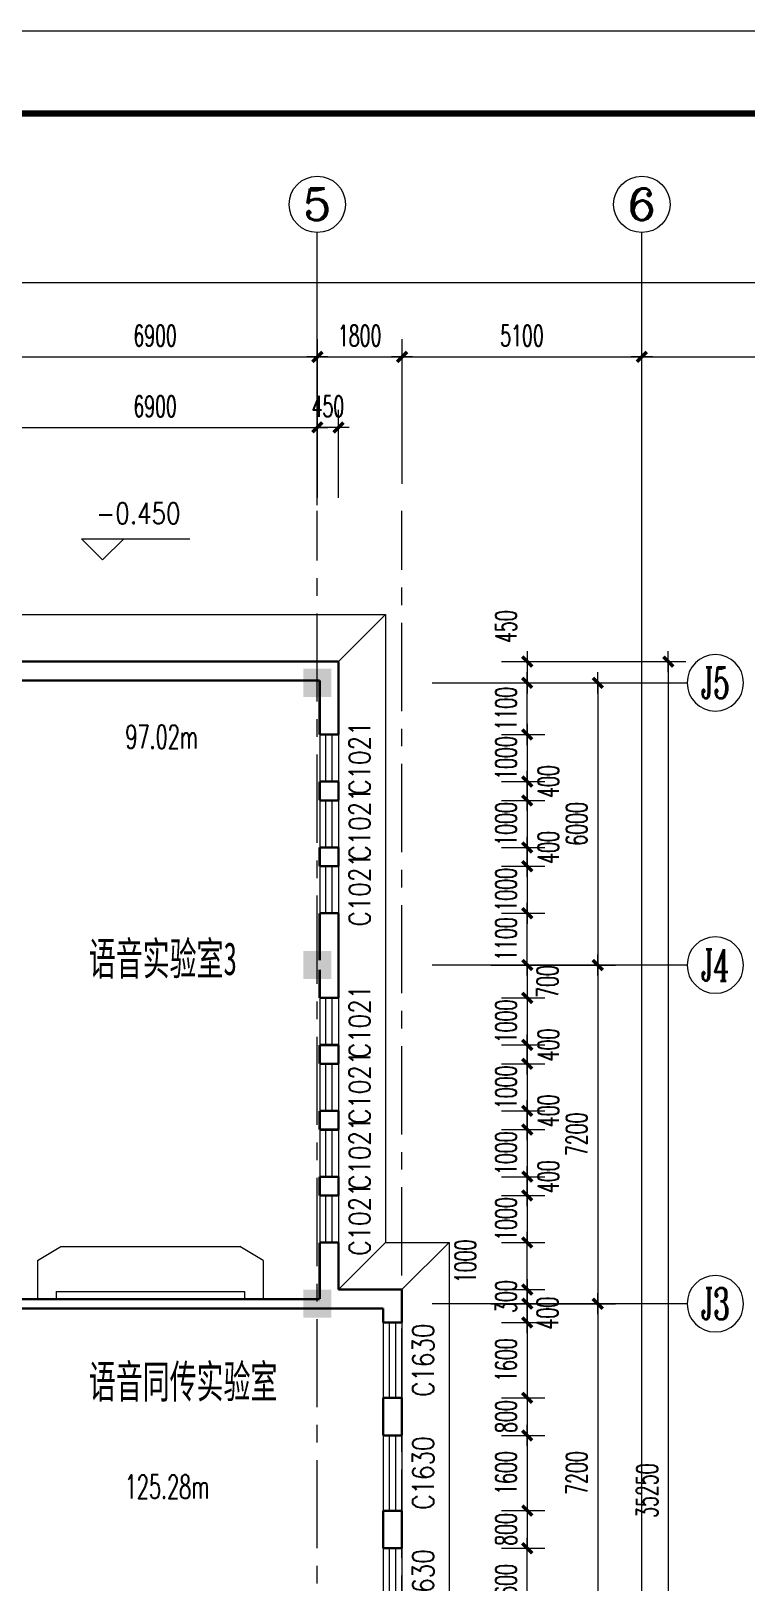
# Model space of a CAD drawing. Extents: x 1575758 to 1999219, y -897052 to -636879.
# Drawn here: x 1620621 to 1635821, y -672905 to -639933 of the extents above; entities that cross this region are included whole.
import ezdxf
from ezdxf.enums import TextEntityAlignment as Align

# ---------------------------------------------------------------- set-up
doc = ezdxf.new("R2010")
doc.units = 0
doc.header["$LTSCALE"] = 1500
doc.header["$MEASUREMENT"] = 0
doc.linetypes.add('CENTER', pattern=[2, 1.25, -0.25, 0.25, -0.25])
doc.layers.get('0').update_dxf_attribs({"linetype": 'CONTINUOUS', "lineweight": 5})
doc.layers.get('DEFPOINTS').update_dxf_attribs({"linetype": 'CONTINUOUS', "lineweight": 5})
for name, color, linetype, lineweight in [('AXIS', 7, 'CONTINUOUS', 5), ('AXIS_TEXT', 7, 'CONTINUOUS', 5), ('COLUMN', 7, 'CONTINUOUS', 5), ('DOTE', 7, 'CENTER', 5), ('PUB_DIM', 7, 'CONTINUOUS', 5), ('WALL', 7, 'CONTINUOUS', 5), ('WINDOW', 7, 'CONTINUOUS', 0), ('WINDOW_TEXT', 7, 'CONTINUOUS', 5), ('我的', 7, 'CONTINUOUS', 5), ('散水', 7, 'CONTINUOUS', 5)]:
    doc.layers.add(name, color=color, linetype=linetype, lineweight=lineweight)
doc.styles.add('_SIMPLEX', font='SIMPLEX.shx', dxfattribs={"width": 0.6})
doc.styles.add('COMPLEX', font='COMPLEX')
doc.styles.add('DIM_FONT', font='romans.shx', dxfattribs={"width": 0.6})
doc.styles.add('SIMPLEX', font='SIMPLEX.SHX', dxfattribs={"width": 0.6})
doc.dimstyles.new('NORMAL', dxfattribs={"dimscale": 1.5, "dimtxt": 300, "dimasz": 1, "dimexe": 250, "dimexo": 300, "dimgap": 150, "dimtad": 1, "dimdec": 0, "dimdsep": 46, "dimtxsty": 'DIM_FONT', "dimblk1": '_DIMX', "dimblk2": '_DIMX', "dimsah": 1, "dimcen": 2.5, "dimdle": 0.3, "dimclrd": 256, "dimclre": 256, "dimclrt": 256, "dimadec": 0, "dimazin": 0, "dimtfac": 1, "dimtdec": 0, "dimtix": 1, "dimtmove": 2, "dimatfit": 3, "dimldrblk": '_DIMX', "dimfxl": 1, "dimtvp": 1, "dimtolj": 1, "dimtzin": 0, "dimlwd": -1, "dimlwe": -1, "dimarcsym": 0})

# ---------------------------------------------------------------- blocks, each defined once
blk = doc.blocks.new('_AXISO')
blk.add_circle((0, 0), 0.5)
at = {"layer": 'AXIS_TEXT', "style": 'COMPLEX', "width": 1.041667}
blk.add_attdef('A', text='', height=0.56, dxfattribs=at).set_placement((-0.25, -0.28), (0.25, -0.28), align=Align.FIT)
blk = doc.blocks.new('_DIMX')
blk.add_line((-150, 0), (150, 0))
at = {"const_width": 50}
blk.add_lwpolyline([(-70, -70), (70, 70)], dxfattribs=at)
blk = doc.blocks.new('*D362')
at = {"layer": 'AXIS'}
for p, q in [((1630399, -653789), (1633045, -653789)), ((1632670, -653791), (1632670, -659788)), ((1630399, -659789), (1633045, -659789))]:
    blk.add_line(p, q, dxfattribs=at)
at = {"layer": 'DEFPOINTS', "color": 0, "lineweight": 5}
for p in [(1629949, -653789), (1629949, -659789), (1632670, -659789)]:
    blk.add_point(p, dxfattribs=at)
at = {"layer": 'AXIS', "xscale": 1.5, "yscale": 1.5, "zscale": 1.5}
for p, rotation in [((1632670, -653789), 90), ((1632670, -659789), 270)]:
    blk.add_blockref('_DIMX', p, dxfattribs=dict(at, rotation=rotation))
at = {"layer": 'AXIS', "insert": (1632220, -656789), "char_height": 450, "attachment_point": 5, "rotation": 90, "style": 'DIM_FONT'}
blk.add_mtext('\\A1;6000', dxfattribs=at)
blk = doc.blocks.new('*D363')
at = {"layer": 'AXIS'}
for p, q in [((1630399, -659789), (1633045, -659789)), ((1632670, -659791), (1632670, -666988)), ((1630399, -666989), (1633045, -666989))]:
    blk.add_line(p, q, dxfattribs=at)
at = {"layer": 'DEFPOINTS', "color": 0, "lineweight": 5}
for p in [(1629949, -659789), (1629949, -666989), (1632670, -666989)]:
    blk.add_point(p, dxfattribs=at)
at = {"layer": 'AXIS', "xscale": 1.5, "yscale": 1.5, "zscale": 1.5}
for p, rotation in [((1632670, -659789), 90), ((1632670, -666989), 270)]:
    blk.add_blockref('_DIMX', p, dxfattribs=dict(at, rotation=rotation))
at = {"layer": 'AXIS', "insert": (1632220, -663389), "char_height": 450, "attachment_point": 5, "rotation": 90, "style": 'DIM_FONT'}
blk.add_mtext('\\A1;7200', dxfattribs=at)
blk = doc.blocks.new('*D364')
at = {"layer": 'AXIS'}
for p, q in [((1630399, -666989), (1633045, -666989)), ((1632670, -666991), (1632670, -674188)), ((1630399, -674189), (1633045, -674189))]:
    blk.add_line(p, q, dxfattribs=at)
at = {"layer": 'DEFPOINTS', "color": 0, "lineweight": 5}
for p in [(1629949, -666989), (1629949, -674189), (1632670, -674189)]:
    blk.add_point(p, dxfattribs=at)
at = {"layer": 'AXIS', "xscale": 1.5, "yscale": 1.5, "zscale": 1.5}
for p, rotation in [((1632670, -666989), 90), ((1632670, -674189), 270)]:
    blk.add_blockref('_DIMX', p, dxfattribs=dict(at, rotation=rotation))
at = {"layer": 'AXIS', "insert": (1632220, -670589), "char_height": 450, "attachment_point": 5, "rotation": 90, "style": 'DIM_FONT'}
blk.add_mtext('\\A1;7200', dxfattribs=at)
blk = doc.blocks.new('*D367')
at = {"layer": 'AXIS'}
for p, q in [((1630712, -653339), (1634545, -653339)), ((1634170, -653341), (1634170, -688588)), ((1630712, -688589), (1634545, -688589))]:
    blk.add_line(p, q, dxfattribs=at)
at = {"layer": 'DEFPOINTS', "color": 0, "lineweight": 5}
for p in [(1630262, -653339), (1630262, -688589), (1634170, -688589)]:
    blk.add_point(p, dxfattribs=at)
at = {"layer": 'AXIS', "xscale": 1.5, "yscale": 1.5, "zscale": 1.5}
for p, rotation in [((1634170, -653339), 90), ((1634170, -688589), 270)]:
    blk.add_blockref('_DIMX', p, dxfattribs=dict(at, rotation=rotation))
at = {"layer": 'AXIS', "insert": (1633720, -670964), "char_height": 450, "attachment_point": 5, "rotation": 90, "style": 'DIM_FONT'}
blk.add_mtext('\\A1;35250', dxfattribs=at)
blk = doc.blocks.new('*D388')
at = {"layer": 'DEFPOINTS', "color": 0, "lineweight": 5}
for p in [(1628508, -646860), (1626708, -650010), (1628508, -650010)]:
    blk.add_point(p, dxfattribs=at)
at = {"layer": 'PUB_DIM'}
for p, q in [((1626708, -649560), (1626708, -646485)), ((1628508, -649560), (1628508, -646485)), ((1626709, -646860), (1628506, -646860))]:
    blk.add_line(p, q, dxfattribs=at)
at = {"layer": 'PUB_DIM', "xscale": 1.5, "yscale": 1.5, "zscale": 1.5, "rotation": 180}
blk.add_blockref('_DIMX', (1626708, -646860), dxfattribs=at)
at = {"layer": 'PUB_DIM', "xscale": 1.5, "yscale": 1.5, "zscale": 1.5}
blk.add_blockref('_DIMX', (1628508, -646860), dxfattribs=at)
at = {"layer": 'PUB_DIM', "insert": (1627608, -646410), "char_height": 450, "attachment_point": 5, "style": 'DIM_FONT'}
blk.add_mtext('\\A1;1800', dxfattribs=at)
blk = doc.blocks.new('*D396')
at = {"layer": 'DEFPOINTS', "color": 0, "lineweight": 5}
for p in [(1626708, -646860), (1619808, -650010), (1626708, -650010)]:
    blk.add_point(p, dxfattribs=at)
at = {"layer": 'PUB_DIM'}
for p, q in [((1619808, -649560), (1619808, -646485)), ((1626708, -649560), (1626708, -646485)), ((1619809, -646860), (1626706, -646860))]:
    blk.add_line(p, q, dxfattribs=at)
at = {"layer": 'PUB_DIM', "xscale": 1.5, "yscale": 1.5, "zscale": 1.5, "rotation": 180}
blk.add_blockref('_DIMX', (1619808, -646860), dxfattribs=at)
at = {"layer": 'PUB_DIM', "xscale": 1.5, "yscale": 1.5, "zscale": 1.5}
blk.add_blockref('_DIMX', (1626708, -646860), dxfattribs=at)
at = {"layer": 'PUB_DIM', "insert": (1623258, -646410), "char_height": 450, "attachment_point": 5, "style": 'DIM_FONT'}
blk.add_mtext('\\A1;6900', dxfattribs=at)
blk = doc.blocks.new('_FZH')
blk.add_solid([(0.5, -0.5), (-0.5, -0.5), (0.5, 0.5), (-0.5, 0.5)])
blk = doc.blocks.new('*D438')
at = {"layer": 'DEFPOINTS', "color": 0, "lineweight": 5}
for p in [(1630170, -666689), (1631170, -666689), (1630170, -666989)]:
    blk.add_point(p, dxfattribs=at)
at = {"layer": 'PUB_DIM'}
for p, q in [((1630620, -666689), (1631545, -666689)), ((1631170, -666688), (1631170, -666686)), ((1631170, -666989), (1631170, -666689)), ((1630620, -666989), (1631545, -666989)), ((1631170, -666991), (1631170, -666992))]:
    blk.add_line(p, q, dxfattribs=at)
at = {"layer": 'PUB_DIM', "xscale": 1.5, "yscale": 1.5, "zscale": 1.5}
for p, rotation in [((1631170, -666689), 270), ((1631170, -666989), 90)]:
    blk.add_blockref('_DIMX', p, dxfattribs=dict(at, rotation=rotation))
at = {"layer": 'PUB_DIM', "insert": (1630720, -666839), "char_height": 450, "attachment_point": 5, "rotation": 90, "style": 'DIM_FONT'}
blk.add_mtext('\\A1;300', dxfattribs=at)
blk = doc.blocks.new('*D439')
at = {"layer": 'DEFPOINTS', "color": 0, "lineweight": 5}
for p in [(1630170, -665689), (1631170, -665689), (1630170, -666689)]:
    blk.add_point(p, dxfattribs=at)
at = {"layer": 'PUB_DIM'}
for p, q in [((1630620, -665689), (1631545, -665689)), ((1631170, -666688), (1631170, -665691)), ((1630620, -666689), (1631545, -666689))]:
    blk.add_line(p, q, dxfattribs=at)
at = {"layer": 'PUB_DIM', "xscale": 1.5, "yscale": 1.5, "zscale": 1.5}
for p, rotation in [((1631170, -665689), 90), ((1631170, -666689), 270)]:
    blk.add_blockref('_DIMX', p, dxfattribs=dict(at, rotation=rotation))
at = {"layer": 'PUB_DIM', "insert": (1629856, -666089), "char_height": 450, "attachment_point": 5, "rotation": 90, "style": 'DIM_FONT'}
blk.add_mtext('\\A1;1000', dxfattribs=at)
blk = doc.blocks.new('*D440')
at = {"layer": 'DEFPOINTS', "color": 0, "lineweight": 5}
for p in [(1630170, -664689), (1630170, -665689), (1631170, -665689)]:
    blk.add_point(p, dxfattribs=at)
at = {"layer": 'PUB_DIM'}
for p, q in [((1630620, -664689), (1631545, -664689)), ((1631170, -664688), (1631170, -664686)), ((1631170, -664689), (1631170, -665689)), ((1630620, -665689), (1631545, -665689)), ((1631170, -665691), (1631170, -665692))]:
    blk.add_line(p, q, dxfattribs=at)
at = {"layer": 'PUB_DIM', "xscale": 1.5, "yscale": 1.5, "zscale": 1.5}
for p, rotation in [((1631170, -664689), 270), ((1631170, -665689), 90)]:
    blk.add_blockref('_DIMX', p, dxfattribs=dict(at, rotation=rotation))
at = {"layer": 'PUB_DIM', "insert": (1630720, -665189), "char_height": 450, "attachment_point": 5, "rotation": 90, "style": 'DIM_FONT'}
blk.add_mtext('\\A1;1000', dxfattribs=at)
blk = doc.blocks.new('*D441')
at = {"layer": 'DEFPOINTS', "color": 0, "lineweight": 5}
for p in [(1630170, -664289), (1630170, -664689), (1631170, -664689)]:
    blk.add_point(p, dxfattribs=at)
at = {"layer": 'PUB_DIM'}
for p, q in [((1630620, -664289), (1631545, -664289)), ((1631170, -664288), (1631170, -664286)), ((1631170, -664289), (1631170, -664689)), ((1630620, -664689), (1631545, -664689)), ((1631170, -664691), (1631170, -664692))]:
    blk.add_line(p, q, dxfattribs=at)
at = {"layer": 'PUB_DIM', "xscale": 1.5, "yscale": 1.5, "zscale": 1.5}
for p, rotation in [((1631170, -664289), 270), ((1631170, -664689), 90)]:
    blk.add_blockref('_DIMX', p, dxfattribs=dict(at, rotation=rotation))
at = {"layer": 'PUB_DIM', "insert": (1631620, -664289), "char_height": 450, "attachment_point": 5, "rotation": 90, "style": 'DIM_FONT'}
blk.add_mtext('\\A1;400', dxfattribs=at)
blk = doc.blocks.new('*D442')
at = {"layer": 'DEFPOINTS', "color": 0, "lineweight": 5}
for p in [(1630170, -662889), (1630170, -663289), (1631170, -663289)]:
    blk.add_point(p, dxfattribs=at)
at = {"layer": 'PUB_DIM'}
for p, q in [((1630620, -662889), (1631545, -662889)), ((1631170, -662888), (1631170, -662886)), ((1631170, -662889), (1631170, -663289)), ((1630620, -663289), (1631545, -663289)), ((1631170, -663291), (1631170, -663292))]:
    blk.add_line(p, q, dxfattribs=at)
at = {"layer": 'PUB_DIM', "xscale": 1.5, "yscale": 1.5, "zscale": 1.5}
for p, rotation in [((1631170, -662889), 270), ((1631170, -663289), 90)]:
    blk.add_blockref('_DIMX', p, dxfattribs=dict(at, rotation=rotation))
at = {"layer": 'PUB_DIM', "insert": (1631620, -662889), "char_height": 450, "attachment_point": 5, "rotation": 90, "style": 'DIM_FONT'}
blk.add_mtext('\\A1;400', dxfattribs=at)
blk = doc.blocks.new('*D443')
at = {"layer": 'DEFPOINTS', "color": 0, "lineweight": 5}
for p in [(1630170, -661489), (1630170, -661889), (1631170, -661889)]:
    blk.add_point(p, dxfattribs=at)
at = {"layer": 'PUB_DIM'}
for p, q in [((1630620, -661489), (1631545, -661489)), ((1631170, -661488), (1631170, -661486)), ((1631170, -661489), (1631170, -661889)), ((1630620, -661889), (1631545, -661889)), ((1631170, -661891), (1631170, -661892))]:
    blk.add_line(p, q, dxfattribs=at)
at = {"layer": 'PUB_DIM', "xscale": 1.5, "yscale": 1.5, "zscale": 1.5}
for p, rotation in [((1631170, -661489), 270), ((1631170, -661889), 90)]:
    blk.add_blockref('_DIMX', p, dxfattribs=dict(at, rotation=rotation))
at = {"layer": 'PUB_DIM', "insert": (1631620, -661489), "char_height": 450, "attachment_point": 5, "rotation": 90, "style": 'DIM_FONT'}
blk.add_mtext('\\A1;400', dxfattribs=at)
blk = doc.blocks.new('*D444')
at = {"layer": 'DEFPOINTS', "color": 0, "lineweight": 5}
for p in [(1630170, -663289), (1630170, -664289), (1631170, -664289)]:
    blk.add_point(p, dxfattribs=at)
at = {"layer": 'PUB_DIM'}
for p, q in [((1630620, -663289), (1631545, -663289)), ((1631170, -663288), (1631170, -663286)), ((1631170, -663289), (1631170, -664289)), ((1630620, -664289), (1631545, -664289)), ((1631170, -664291), (1631170, -664292))]:
    blk.add_line(p, q, dxfattribs=at)
at = {"layer": 'PUB_DIM', "xscale": 1.5, "yscale": 1.5, "zscale": 1.5}
for p, rotation in [((1631170, -663289), 270), ((1631170, -664289), 90)]:
    blk.add_blockref('_DIMX', p, dxfattribs=dict(at, rotation=rotation))
at = {"layer": 'PUB_DIM', "insert": (1630720, -663789), "char_height": 450, "attachment_point": 5, "rotation": 90, "style": 'DIM_FONT'}
blk.add_mtext('\\A1;1000', dxfattribs=at)
blk = doc.blocks.new('*D445')
at = {"layer": 'DEFPOINTS', "color": 0, "lineweight": 5}
for p in [(1630170, -661889), (1630170, -662889), (1631170, -662889)]:
    blk.add_point(p, dxfattribs=at)
at = {"layer": 'PUB_DIM'}
for p, q in [((1630620, -661889), (1631545, -661889)), ((1631170, -661888), (1631170, -661886)), ((1631170, -661889), (1631170, -662889)), ((1630620, -662889), (1631545, -662889)), ((1631170, -662891), (1631170, -662892))]:
    blk.add_line(p, q, dxfattribs=at)
at = {"layer": 'PUB_DIM', "xscale": 1.5, "yscale": 1.5, "zscale": 1.5}
for p, rotation in [((1631170, -661889), 270), ((1631170, -662889), 90)]:
    blk.add_blockref('_DIMX', p, dxfattribs=dict(at, rotation=rotation))
at = {"layer": 'PUB_DIM', "insert": (1630720, -662389), "char_height": 450, "attachment_point": 5, "rotation": 90, "style": 'DIM_FONT'}
blk.add_mtext('\\A1;1000', dxfattribs=at)
blk = doc.blocks.new('*D446')
at = {"layer": 'DEFPOINTS', "color": 0, "lineweight": 5}
for p in [(1630170, -660489), (1630170, -661489), (1631170, -661489)]:
    blk.add_point(p, dxfattribs=at)
at = {"layer": 'PUB_DIM'}
for p, q in [((1630620, -660489), (1631545, -660489)), ((1631170, -660488), (1631170, -660486)), ((1631170, -660489), (1631170, -661489)), ((1630620, -661489), (1631545, -661489)), ((1631170, -661491), (1631170, -661492))]:
    blk.add_line(p, q, dxfattribs=at)
at = {"layer": 'PUB_DIM', "xscale": 1.5, "yscale": 1.5, "zscale": 1.5}
for p, rotation in [((1631170, -660489), 270), ((1631170, -661489), 90)]:
    blk.add_blockref('_DIMX', p, dxfattribs=dict(at, rotation=rotation))
at = {"layer": 'PUB_DIM', "insert": (1630720, -660989), "char_height": 450, "attachment_point": 5, "rotation": 90, "style": 'DIM_FONT'}
blk.add_mtext('\\A1;1000', dxfattribs=at)
blk = doc.blocks.new('*D447')
at = {"layer": 'DEFPOINTS', "color": 0, "lineweight": 5}
for p in [(1630170, -657289), (1630170, -657689), (1631170, -657689)]:
    blk.add_point(p, dxfattribs=at)
at = {"layer": 'PUB_DIM'}
for p, q in [((1630620, -657289), (1631545, -657289)), ((1631170, -657288), (1631170, -657286)), ((1631170, -657289), (1631170, -657689)), ((1630620, -657689), (1631545, -657689)), ((1631170, -657691), (1631170, -657692))]:
    blk.add_line(p, q, dxfattribs=at)
at = {"layer": 'PUB_DIM', "xscale": 1.5, "yscale": 1.5, "zscale": 1.5}
for p, rotation in [((1631170, -657289), 270), ((1631170, -657689), 90)]:
    blk.add_blockref('_DIMX', p, dxfattribs=dict(at, rotation=rotation))
at = {"layer": 'PUB_DIM', "insert": (1631620, -657289), "char_height": 450, "attachment_point": 5, "rotation": 90, "style": 'DIM_FONT'}
blk.add_mtext('\\A1;400', dxfattribs=at)
blk = doc.blocks.new('*D448')
at = {"layer": 'DEFPOINTS', "color": 0, "lineweight": 5}
for p in [(1630170, -655889), (1630170, -656289), (1631170, -656289)]:
    blk.add_point(p, dxfattribs=at)
at = {"layer": 'PUB_DIM'}
for p, q in [((1630620, -655889), (1631545, -655889)), ((1631170, -655888), (1631170, -655886)), ((1631170, -655889), (1631170, -656289)), ((1630620, -656289), (1631545, -656289)), ((1631170, -656291), (1631170, -656292))]:
    blk.add_line(p, q, dxfattribs=at)
at = {"layer": 'PUB_DIM', "xscale": 1.5, "yscale": 1.5, "zscale": 1.5}
for p, rotation in [((1631170, -655889), 270), ((1631170, -656289), 90)]:
    blk.add_blockref('_DIMX', p, dxfattribs=dict(at, rotation=rotation))
at = {"layer": 'PUB_DIM', "insert": (1631620, -655889), "char_height": 450, "attachment_point": 5, "rotation": 90, "style": 'DIM_FONT'}
blk.add_mtext('\\A1;400', dxfattribs=at)
blk = doc.blocks.new('*D449')
at = {"layer": 'DEFPOINTS', "color": 0, "lineweight": 5}
for p in [(1630170, -657689), (1630170, -658689), (1631170, -658689)]:
    blk.add_point(p, dxfattribs=at)
at = {"layer": 'PUB_DIM'}
for p, q in [((1630620, -657689), (1631545, -657689)), ((1631170, -657688), (1631170, -657686)), ((1631170, -657689), (1631170, -658689)), ((1630620, -658689), (1631545, -658689)), ((1631170, -658691), (1631170, -658692))]:
    blk.add_line(p, q, dxfattribs=at)
at = {"layer": 'PUB_DIM', "xscale": 1.5, "yscale": 1.5, "zscale": 1.5}
for p, rotation in [((1631170, -657689), 270), ((1631170, -658689), 90)]:
    blk.add_blockref('_DIMX', p, dxfattribs=dict(at, rotation=rotation))
at = {"layer": 'PUB_DIM', "insert": (1630720, -658189), "char_height": 450, "attachment_point": 5, "rotation": 90, "style": 'DIM_FONT'}
blk.add_mtext('\\A1;1000', dxfattribs=at)
blk = doc.blocks.new('*D450')
at = {"layer": 'DEFPOINTS', "color": 0, "lineweight": 5}
for p in [(1630170, -656289), (1630170, -657289), (1631170, -657289)]:
    blk.add_point(p, dxfattribs=at)
at = {"layer": 'PUB_DIM'}
for p, q in [((1630620, -656289), (1631545, -656289)), ((1631170, -656288), (1631170, -656286)), ((1631170, -656289), (1631170, -657289)), ((1630620, -657289), (1631545, -657289)), ((1631170, -657291), (1631170, -657292))]:
    blk.add_line(p, q, dxfattribs=at)
at = {"layer": 'PUB_DIM', "xscale": 1.5, "yscale": 1.5, "zscale": 1.5}
for p, rotation in [((1631170, -656289), 270), ((1631170, -657289), 90)]:
    blk.add_blockref('_DIMX', p, dxfattribs=dict(at, rotation=rotation))
at = {"layer": 'PUB_DIM', "insert": (1630720, -656789), "char_height": 450, "attachment_point": 5, "rotation": 90, "style": 'DIM_FONT'}
blk.add_mtext('\\A1;1000', dxfattribs=at)
blk = doc.blocks.new('*D451')
at = {"layer": 'DEFPOINTS', "color": 0, "lineweight": 5}
for p in [(1630170, -654889), (1630170, -655889), (1631170, -655889)]:
    blk.add_point(p, dxfattribs=at)
at = {"layer": 'PUB_DIM'}
for p, q in [((1630620, -654889), (1631545, -654889)), ((1631170, -654888), (1631170, -654886)), ((1631170, -654889), (1631170, -655889)), ((1630620, -655889), (1631545, -655889)), ((1631170, -655891), (1631170, -655892))]:
    blk.add_line(p, q, dxfattribs=at)
at = {"layer": 'PUB_DIM', "xscale": 1.5, "yscale": 1.5, "zscale": 1.5}
for p, rotation in [((1631170, -654889), 270), ((1631170, -655889), 90)]:
    blk.add_blockref('_DIMX', p, dxfattribs=dict(at, rotation=rotation))
at = {"layer": 'PUB_DIM', "insert": (1630720, -655389), "char_height": 450, "attachment_point": 5, "rotation": 90, "style": 'DIM_FONT'}
blk.add_mtext('\\A1;1000', dxfattribs=at)
blk = doc.blocks.new('*D452')
at = {"layer": 'DEFPOINTS', "color": 0, "lineweight": 5}
for p in [(1630170, -653339), (1630170, -653789), (1631170, -653789)]:
    blk.add_point(p, dxfattribs=at)
at = {"layer": 'PUB_DIM'}
for p, q in [((1630620, -653339), (1631545, -653339)), ((1631170, -653338), (1631170, -653336)), ((1631170, -653339), (1631170, -653789)), ((1630620, -653789), (1631545, -653789)), ((1631170, -653791), (1631170, -653792))]:
    blk.add_line(p, q, dxfattribs=at)
at = {"layer": 'PUB_DIM', "xscale": 1.5, "yscale": 1.5, "zscale": 1.5}
for p, rotation in [((1631170, -653339), 270), ((1631170, -653789), 90)]:
    blk.add_blockref('_DIMX', p, dxfattribs=dict(at, rotation=rotation))
at = {"layer": 'PUB_DIM', "insert": (1630720, -652595), "char_height": 450, "attachment_point": 5, "rotation": 90, "style": 'DIM_FONT'}
blk.add_mtext('\\A1;450', dxfattribs=at)
blk = doc.blocks.new('*D453')
at = {"layer": 'DEFPOINTS', "color": 0, "lineweight": 5}
for p in [(1630170, -658689), (1631170, -658689), (1630170, -659789)]:
    blk.add_point(p, dxfattribs=at)
at = {"layer": 'PUB_DIM'}
for p, q in [((1630620, -658689), (1631545, -658689)), ((1631170, -658688), (1631170, -658686)), ((1631170, -659789), (1631170, -658689)), ((1630620, -659789), (1631545, -659789)), ((1631170, -659791), (1631170, -659792))]:
    blk.add_line(p, q, dxfattribs=at)
at = {"layer": 'PUB_DIM', "xscale": 1.5, "yscale": 1.5, "zscale": 1.5}
for p, rotation in [((1631170, -658689), 270), ((1631170, -659789), 90)]:
    blk.add_blockref('_DIMX', p, dxfattribs=dict(at, rotation=rotation))
at = {"layer": 'PUB_DIM', "insert": (1630720, -659239), "char_height": 450, "attachment_point": 5, "rotation": 90, "style": 'DIM_FONT'}
blk.add_mtext('\\A1;1100', dxfattribs=at)
blk = doc.blocks.new('*D536')
at = {"layer": 'DEFPOINTS', "color": 0, "lineweight": 5}
for p in [(1682008, -645281), (1682008, -649851), (1604058, -650157)]:
    blk.add_point(p, dxfattribs=at)
at = {"layer": 'PUB_DIM'}
for p, q in [((1604058, -649707), (1604058, -644906)), ((1682008, -649401), (1682008, -644906)), ((1604059, -645281), (1682006, -645281))]:
    blk.add_line(p, q, dxfattribs=at)
at = {"layer": 'PUB_DIM', "xscale": 1.5, "yscale": 1.5, "zscale": 1.5, "rotation": 180}
blk.add_blockref('_DIMX', (1604058, -645281), dxfattribs=at)
at = {"layer": 'PUB_DIM', "xscale": 1.5, "yscale": 1.5, "zscale": 1.5}
blk.add_blockref('_DIMX', (1682008, -645281), dxfattribs=at)
at = {"layer": 'PUB_DIM', "insert": (1643723, -644681), "char_height": 450, "attachment_point": 5, "style": 'DIM_FONT'}
blk.add_mtext('\\A1;77950', dxfattribs=at)
blk = doc.blocks.new('*D577')
at = {"layer": 'DEFPOINTS', "color": 0, "lineweight": 5}
for p in [(1630170, -667389), (1630170, -668989), (1631170, -668989)]:
    blk.add_point(p, dxfattribs=at)
at = {"layer": 'PUB_DIM'}
for p, q in [((1630620, -667389), (1631545, -667389)), ((1631170, -667391), (1631170, -668988)), ((1630620, -668989), (1631545, -668989))]:
    blk.add_line(p, q, dxfattribs=at)
at = {"layer": 'PUB_DIM', "xscale": 1.5, "yscale": 1.5, "zscale": 1.5}
for p, rotation in [((1631170, -667389), 90), ((1631170, -668989), 270)]:
    blk.add_blockref('_DIMX', p, dxfattribs=dict(at, rotation=rotation))
at = {"layer": 'PUB_DIM', "insert": (1630720, -668189), "char_height": 450, "attachment_point": 5, "rotation": 90, "style": 'DIM_FONT'}
blk.add_mtext('\\A1;1600', dxfattribs=at)
blk = doc.blocks.new('*D578')
at = {"layer": 'DEFPOINTS', "color": 0, "lineweight": 5}
for p in [(1630170, -668989), (1630170, -669789), (1631170, -669789)]:
    blk.add_point(p, dxfattribs=at)
at = {"layer": 'PUB_DIM'}
for p, q in [((1630620, -668989), (1631545, -668989)), ((1631170, -668988), (1631170, -668986)), ((1631170, -668989), (1631170, -669789)), ((1630620, -669789), (1631545, -669789)), ((1631170, -669791), (1631170, -669792))]:
    blk.add_line(p, q, dxfattribs=at)
at = {"layer": 'PUB_DIM', "xscale": 1.5, "yscale": 1.5, "zscale": 1.5}
for p, rotation in [((1631170, -668989), 270), ((1631170, -669789), 90)]:
    blk.add_blockref('_DIMX', p, dxfattribs=dict(at, rotation=rotation))
at = {"layer": 'PUB_DIM', "insert": (1630720, -669389), "char_height": 450, "attachment_point": 5, "rotation": 90, "style": 'DIM_FONT'}
blk.add_mtext('\\A1;800', dxfattribs=at)
blk = doc.blocks.new('*D579')
at = {"layer": 'DEFPOINTS', "color": 0, "lineweight": 5}
for p in [(1630170, -669789), (1630170, -671389), (1631170, -671389)]:
    blk.add_point(p, dxfattribs=at)
at = {"layer": 'PUB_DIM'}
for p, q in [((1630620, -669789), (1631545, -669789)), ((1631170, -669791), (1631170, -671388)), ((1630620, -671389), (1631545, -671389))]:
    blk.add_line(p, q, dxfattribs=at)
at = {"layer": 'PUB_DIM', "xscale": 1.5, "yscale": 1.5, "zscale": 1.5}
for p, rotation in [((1631170, -669789), 90), ((1631170, -671389), 270)]:
    blk.add_blockref('_DIMX', p, dxfattribs=dict(at, rotation=rotation))
at = {"layer": 'PUB_DIM', "insert": (1630720, -670589), "char_height": 450, "attachment_point": 5, "rotation": 90, "style": 'DIM_FONT'}
blk.add_mtext('\\A1;1600', dxfattribs=at)
blk = doc.blocks.new('*D580')
at = {"layer": 'DEFPOINTS', "color": 0, "lineweight": 5}
for p in [(1630170, -671389), (1630170, -672189), (1631170, -672189)]:
    blk.add_point(p, dxfattribs=at)
at = {"layer": 'PUB_DIM'}
for p, q in [((1630620, -671389), (1631545, -671389)), ((1631170, -671388), (1631170, -671386)), ((1631170, -671389), (1631170, -672189)), ((1630620, -672189), (1631545, -672189)), ((1631170, -672191), (1631170, -672192))]:
    blk.add_line(p, q, dxfattribs=at)
at = {"layer": 'PUB_DIM', "xscale": 1.5, "yscale": 1.5, "zscale": 1.5}
for p, rotation in [((1631170, -671389), 270), ((1631170, -672189), 90)]:
    blk.add_blockref('_DIMX', p, dxfattribs=dict(at, rotation=rotation))
at = {"layer": 'PUB_DIM', "insert": (1630720, -671789), "char_height": 450, "attachment_point": 5, "rotation": 90, "style": 'DIM_FONT'}
blk.add_mtext('\\A1;800', dxfattribs=at)
blk = doc.blocks.new('*D583')
at = {"layer": 'DEFPOINTS', "color": 0, "lineweight": 5}
for p in [(1630170, -672189), (1631170, -672189), (1630170, -673789)]:
    blk.add_point(p, dxfattribs=at)
at = {"layer": 'PUB_DIM'}
for p, q in [((1630620, -672189), (1631545, -672189)), ((1631170, -673788), (1631170, -672191)), ((1630620, -673789), (1631545, -673789))]:
    blk.add_line(p, q, dxfattribs=at)
at = {"layer": 'PUB_DIM', "xscale": 1.5, "yscale": 1.5, "zscale": 1.5}
for p, rotation in [((1631170, -672189), 90), ((1631170, -673789), 270)]:
    blk.add_blockref('_DIMX', p, dxfattribs=dict(at, rotation=rotation))
at = {"layer": 'PUB_DIM', "insert": (1630720, -672989), "char_height": 450, "attachment_point": 5, "rotation": 90, "style": 'DIM_FONT'}
blk.add_mtext('\\A1;1600', dxfattribs=at)
blk = doc.blocks.new('*D613')
at = {"layer": 'DEFPOINTS', "color": 0, "lineweight": 5}
for p in [(1626708, -648360), (1619808, -650310), (1626708, -650310)]:
    blk.add_point(p, dxfattribs=at)
at = {"layer": 'PUB_DIM'}
for p, q in [((1619808, -649860), (1619808, -647985)), ((1626708, -649860), (1626708, -647985)), ((1619809, -648360), (1626706, -648360))]:
    blk.add_line(p, q, dxfattribs=at)
at = {"layer": 'PUB_DIM', "xscale": 1.5, "yscale": 1.5, "zscale": 1.5}
for p, rotation in [((1619808, -648360), 179.9997898307406), ((1626708, -648360), 359.9997898307406)]:
    blk.add_blockref('_DIMX', p, dxfattribs=dict(at, rotation=rotation))
at = {"layer": 'PUB_DIM', "insert": (1623258, -647910), "char_height": 450, "attachment_point": 5, "rotation": 359.9998, "style": 'DIM_FONT'}
blk.add_mtext('\\A1;6900', dxfattribs=at)
blk = doc.blocks.new('*D614')
at = {"layer": 'DEFPOINTS', "color": 0, "lineweight": 5}
for p in [(1626708, -648360), (1626708, -650310), (1627158, -650310)]:
    blk.add_point(p, dxfattribs=at)
at = {"layer": 'PUB_DIM'}
for p, q in [((1626708, -649860), (1626708, -647985)), ((1627158, -649860), (1627158, -647985)), ((1626706, -648360), (1626705, -648360)), ((1627158, -648360), (1626708, -648360)), ((1627159, -648360), (1627161, -648360))]:
    blk.add_line(p, q, dxfattribs=at)
at = {"layer": 'PUB_DIM', "xscale": 1.5, "yscale": 1.5, "zscale": 1.5}
for p, rotation in [((1626708, -648360), 0.001506226381094516), ((1627158, -648360), 180.0015062263811)]:
    blk.add_blockref('_DIMX', p, dxfattribs=dict(at, rotation=rotation))
at = {"layer": 'PUB_DIM', "insert": (1626933, -647910), "char_height": 450, "attachment_point": 5, "rotation": 0.0015, "style": 'DIM_FONT'}
blk.add_mtext('\\A1;450', dxfattribs=at)
blk = doc.blocks.new('*D663')
at = {"layer": 'DEFPOINTS', "color": 0, "lineweight": 5}
for p in [(1630170, -653789), (1631170, -653789), (1630170, -654889)]:
    blk.add_point(p, dxfattribs=at)
at = {"layer": 'PUB_DIM'}
for p, q in [((1630620, -653789), (1631545, -653789)), ((1631170, -653788), (1631170, -653786)), ((1631170, -654889), (1631170, -653789)), ((1630620, -654889), (1631545, -654889)), ((1631170, -654891), (1631170, -654892))]:
    blk.add_line(p, q, dxfattribs=at)
at = {"layer": 'PUB_DIM', "xscale": 1.5, "yscale": 1.5, "zscale": 1.5}
for p, rotation in [((1631170, -653789), 270), ((1631170, -654889), 90)]:
    blk.add_blockref('_DIMX', p, dxfattribs=dict(at, rotation=rotation))
at = {"layer": 'PUB_DIM', "insert": (1630720, -654339), "char_height": 450, "attachment_point": 5, "rotation": 90, "style": 'DIM_FONT'}
blk.add_mtext('\\A1;1100', dxfattribs=at)
blk = doc.blocks.new('*D664')
at = {"layer": 'DEFPOINTS', "color": 0, "lineweight": 5}
for p in [(1630170, -659789), (1630170, -660489), (1631170, -660489)]:
    blk.add_point(p, dxfattribs=at)
at = {"layer": 'PUB_DIM'}
for p, q in [((1630620, -659789), (1631545, -659789)), ((1631170, -659791), (1631170, -660488)), ((1630620, -660489), (1631545, -660489))]:
    blk.add_line(p, q, dxfattribs=at)
at = {"layer": 'PUB_DIM', "xscale": 1.5, "yscale": 1.5, "zscale": 1.5}
for p, rotation in [((1631170, -659789), 90), ((1631170, -660489), 270)]:
    blk.add_blockref('_DIMX', p, dxfattribs=dict(at, rotation=rotation))
at = {"layer": 'PUB_DIM', "insert": (1631602, -660139), "char_height": 450, "attachment_point": 5, "rotation": 90, "style": 'DIM_FONT'}
blk.add_mtext('\\A1;700', dxfattribs=at)
blk = doc.blocks.new('*D665')
at = {"layer": 'DEFPOINTS', "color": 0, "lineweight": 5}
for p in [(1630170, -666989), (1630170, -667389), (1631170, -667389)]:
    blk.add_point(p, dxfattribs=at)
at = {"layer": 'PUB_DIM'}
for p, q in [((1630620, -666989), (1631545, -666989)), ((1631170, -666988), (1631170, -666986)), ((1631170, -666989), (1631170, -667389)), ((1630620, -667389), (1631545, -667389)), ((1631170, -667391), (1631170, -667392))]:
    blk.add_line(p, q, dxfattribs=at)
at = {"layer": 'PUB_DIM', "xscale": 1.5, "yscale": 1.5, "zscale": 1.5}
for p, rotation in [((1631170, -666989), 270), ((1631170, -667389), 90)]:
    blk.add_blockref('_DIMX', p, dxfattribs=dict(at, rotation=rotation))
at = {"layer": 'PUB_DIM', "insert": (1631602, -667189), "char_height": 450, "attachment_point": 5, "rotation": 90, "style": 'DIM_FONT'}
blk.add_mtext('\\A1;400', dxfattribs=at)
blk = doc.blocks.new('*D1725')
at = {"layer": 'DEFPOINTS', "color": 0, "lineweight": 5}
for p in [(1642008, -646860), (1633608, -650010), (1642008, -650010)]:
    blk.add_point(p, dxfattribs=at)
at = {"layer": 'PUB_DIM'}
for p, q in [((1633608, -649560), (1633608, -646485)), ((1642008, -649560), (1642008, -646485)), ((1633609, -646860), (1642006, -646860))]:
    blk.add_line(p, q, dxfattribs=at)
at = {"layer": 'PUB_DIM', "xscale": 1.5, "yscale": 1.5, "zscale": 1.5, "rotation": 180}
blk.add_blockref('_DIMX', (1633608, -646860), dxfattribs=at)
at = {"layer": 'PUB_DIM', "xscale": 1.5, "yscale": 1.5, "zscale": 1.5}
blk.add_blockref('_DIMX', (1642008, -646860), dxfattribs=at)
at = {"layer": 'PUB_DIM', "insert": (1637808, -646410), "char_height": 450, "attachment_point": 5, "style": 'DIM_FONT'}
blk.add_mtext('\\A1;8400', dxfattribs=at)
blk = doc.blocks.new('*D1781')
at = {"layer": 'DEFPOINTS', "color": 0, "lineweight": 5}
for p in [(1633608, -646860), (1628508, -650010), (1633608, -650010)]:
    blk.add_point(p, dxfattribs=at)
at = {"layer": 'PUB_DIM'}
for p, q in [((1628508, -649560), (1628508, -646485)), ((1633608, -649560), (1633608, -646485)), ((1628509, -646860), (1633606, -646860))]:
    blk.add_line(p, q, dxfattribs=at)
at = {"layer": 'PUB_DIM', "xscale": 1.5, "yscale": 1.5, "zscale": 1.5, "rotation": 180}
blk.add_blockref('_DIMX', (1628508, -646860), dxfattribs=at)
at = {"layer": 'PUB_DIM', "xscale": 1.5, "yscale": 1.5, "zscale": 1.5}
blk.add_blockref('_DIMX', (1633608, -646860), dxfattribs=at)
at = {"layer": 'PUB_DIM', "insert": (1631058, -646410), "char_height": 450, "attachment_point": 5, "style": 'DIM_FONT'}
blk.add_mtext('\\A1;5100', dxfattribs=at)
blk = doc.blocks.new('_WBLK')
for p, q in [((-0.5, 0.5), (0.5, 0.5)), ((0.5, 0.167), (-0.5, 0.167)), ((0.5, -0.167), (-0.5, -0.167)), ((-0.5, -0.5), (0.5, -0.5))]:
    blk.add_line(p, q)
at = {"layer": 'WINDOW_TEXT', "style": 'SIMPLEX', "flags": 9}
blk.add_attdef('A', text='', height=1, dxfattribs=at).set_placement((0, 1.5), align=Align.MIDDLE)

msp = doc.modelspace()

# ---------------------------------------------------------------- linework, layer by layer
at = {"layer": 'AXIS'}
for p, q in [((1629149.3, -653789.3), (1634569.6, -653789.3)), ((1634569.6, -659789.3), (1629149.3, -659789.3)), ((1634569.6, -666989.3), (1629149.3, -666989.3))]:
    msp.add_line(p, q, dxfattribs=at)
at = {"layer": 'AXIS', "color": 250}
msp.add_lwpolyline([(1575758, -639932.6), (1575758, -741246), (1712478.5, -741246), (1712478.5, -639932.6)], close=True, dxfattribs=at)
at = {"layer": 'AXIS', "color": 0, "const_width": 140.2}
msp.add_lwpolyline([(1577510.8, -641685.4), (1577510.8, -739493.2), (1710725.7, -739493.2), (1710725.7, -641685.4)], close=True, dxfattribs=at)
at = {"layer": 'DOTE'}
for p, q in [((1626707.7, -696189.3), (1626707.8, -650132.7)), ((1628507.7, -681389.3), (1628507.8, -650132.7))]:
    msp.add_line(p, q, dxfattribs=at)
at = {"layer": 'PUB_DIM'}
for p, q in [((1626707.8, -650009.6), (1626707.7, -644217.4)), ((1633607.7, -686289.3), (1633607.7, -644213.4)), ((1622142.5, -651177.9), (1621692.5, -650727.9)), ((1621692.5, -650727.9), (1622592.5, -650727.9)), ((1622592.5, -650727.9), (1622142.5, -651177.9)), ((1622592.5, -650727.9), (1623994, -650727.9))]:
    msp.add_line(p, q, dxfattribs=at)
at = {"layer": 'WALL'}
for p, q in [((1620757.8, -666070.9), (1621257.8, -665770.9)), ((1621257.8, -665770.9), (1625057.8, -665770.9)), ((1625557.8, -666070.9), (1625057.8, -665770.9)), ((1620757.8, -666070.9), (1620757.8, -666879.9)), ((1625557.8, -666070.9), (1625557.8, -666879.9)), ((1621157.8, -666729.9), (1625157.8, -666729.9)), ((1621157.8, -666729.9), (1621157.8, -666889.3)), ((1625157.8, -666729.9), (1625157.8, -666889.3))]:
    msp.add_line(p, q, dxfattribs=at)
at = {"layer": 'WALL', "const_width": 50}
for points in [[(1627157.7, -653339.3), (1619357.7, -653339.3)], [(1627157.7, -653339.3), (1627157.7, -654889.3)], [(1626757.7, -653739.3), (1619707.7, -653739.3)], [(1626757.7, -653739.3), (1626757.7, -654889.3)], [(1626757.7, -654889.3), (1627157.7, -654889.3)], [(1626757.7, -655889.3), (1627157.7, -655889.3)], [(1626757.7, -655889.3), (1626757.7, -656289.3)], [(1627157.7, -655889.3), (1627157.7, -656289.3)], [(1626757.7, -656289.3), (1627157.7, -656289.3)], [(1626757.7, -657289.3), (1627157.7, -657289.3)], [(1626757.7, -657289.3), (1626757.7, -657689.3)], [(1627157.7, -657289.3), (1627157.7, -657689.3)], [(1626757.7, -657689.3), (1627157.7, -657689.3)], [(1626757.7, -658689.3), (1627157.7, -658689.3)], [(1626757.7, -658689.3), (1626757.7, -659689.3)], [(1627157.7, -658689.3), (1627157.7, -660489.3)], [(1626757.7, -660489.3), (1626757.7, -659889.3)], [(1627157.7, -660489.3), (1626757.7, -660489.3)], [(1627157.7, -661489.3), (1626757.7, -661489.3)], [(1626757.7, -661889.3), (1626757.7, -661489.3)], [(1627157.7, -661489.3), (1627157.7, -661889.3)], [(1627157.7, -661889.3), (1626757.7, -661889.3)], [(1627157.7, -662889.3), (1626757.7, -662889.3)], [(1626757.7, -663289.3), (1626757.7, -662889.3)], [(1627157.7, -662889.3), (1627157.7, -663289.3)], [(1627157.7, -663289.3), (1626757.7, -663289.3)], [(1627157.7, -664289.3), (1626757.7, -664289.3)], [(1626757.7, -664689.3), (1626757.7, -664289.3)], [(1627157.7, -664289.3), (1627157.7, -664689.3)], [(1627157.7, -664689.3), (1626757.7, -664689.3)], [(1627157.7, -665689.3), (1626757.7, -665689.3)], [(1626757.7, -666889.3), (1626757.7, -665689.3)], [(1627157.7, -665689.3), (1627157.7, -666689.3)], [(1627157.7, -666689.3), (1628507.7, -666689.3)], [(1628507.7, -667389.3), (1628507.7, -666689.3)], [(1626757.7, -666889.3), (1619707.7, -666889.3)], [(1628107.7, -667089.3), (1619707.7, -667089.3)], [(1628107.7, -667389.3), (1628107.7, -667089.3)], [(1628507.7, -667389.3), (1628107.7, -667389.3)], [(1628107.7, -669789.3), (1628107.7, -668989.3)], [(1628507.7, -668989.3), (1628107.7, -668989.3)], [(1628507.7, -669789.3), (1628507.7, -668989.3)], [(1628107.7, -669789.3), (1628507.7, -669789.3)], [(1628107.7, -671389.3), (1628507.7, -671389.3)], [(1628107.7, -672189.3), (1628107.7, -671389.3)], [(1628507.7, -672189.3), (1628507.7, -671389.3)], [(1628107.7, -672189.3), (1628507.7, -672189.3)]]:
    msp.add_lwpolyline(points, dxfattribs=at)
at = {"layer": '散水'}
for p, q in [((1627157.7, -653339.3), (1628157.7, -652339.3)), ((1627157.7, -666689.3), (1628157.7, -665689.3)), ((1628507.7, -666689.3), (1629507.7, -665689.3))]:
    msp.add_line(p, q, dxfattribs=at)
msp.add_lwpolyline([(1619807.8, -652339.3), (1628157.7, -652339.3), (1628157.7, -665689.3), (1629507.7, -665689.3), (1629507.7, -682689.3), (1628157.7, -682689.3), (1628157.7, -687289.3), (1632307.7, -687289.3), (1632307.7, -684989.3), (1639407.7, -684989.3)], dxfattribs=at)

# ---------------------------------------------------------------- block references
at = {"layer": 'AXIS'}
ref = msp.add_blockref('_AXISO', (1626707.7, -643617.4), dxfattribs=dict(at, xscale=1200, yscale=1200, zscale=1200))
ref.add_attrib('A', '5', dxfattribs={"layer": 'AXIS_TEXT', "height": 672, "style": 'COMPLEX', "width": 1.339286}).set_placement((1626407.7, -643953.4), (1627007.7, -643953.4), align=Align.FIT)
ref = msp.add_blockref('_AXISO', (1633607.7, -643617.4), dxfattribs=dict(at, xscale=1200, yscale=1200, zscale=1200))
ref.add_attrib('A', '6', dxfattribs={"layer": 'AXIS_TEXT', "height": 672, "style": 'COMPLEX', "width": 1.339286}).set_placement((1633307.7, -643953.4), (1633907.7, -643953.4), align=Align.FIT)
ref = msp.add_blockref('_AXISO', (1635169.6, -653789.3), dxfattribs=dict(at, xscale=-1200, yscale=1200, zscale=1200))
ref.add_attrib('A', 'J5', dxfattribs={"layer": 'AXIS_TEXT', "height": 672, "style": 'COMPLEX', "width": 0.646552}).set_placement((1634869.6, -654125.3), (1635469.6, -654125.3), align=Align.FIT)
ref = msp.add_blockref('_AXISO', (1635169.6, -659789.3), dxfattribs=dict(at, xscale=-1200, yscale=1200, zscale=1200))
ref.add_attrib('A', 'J4', dxfattribs={"layer": 'AXIS_TEXT', "height": 672, "style": 'COMPLEX', "width": 0.604839}).set_placement((1634869.6, -660125.3), (1635469.6, -660125.3), align=Align.FIT)
ref = msp.add_blockref('_AXISO', (1635169.6, -666989.3), dxfattribs=dict(at, xscale=-1200, yscale=1200, zscale=1200))
ref.add_attrib('A', 'J3', dxfattribs={"layer": 'AXIS_TEXT', "height": 672, "style": 'COMPLEX', "width": 0.646552}).set_placement((1634869.6, -667325.3), (1635469.6, -667325.3), align=Align.FIT)
at = {"layer": 'COLUMN', "xscale": 600, "yscale": 600, "zscale": 600}
for p in [(1626707.7, -653789.3), (1626707.7, -659789.3), (1626707.7, -666989.3)]:
    msp.add_blockref('_FZH', p, dxfattribs=at)
at = {"layer": 'WINDOW'}
ref = msp.add_blockref('_WBLK', (1626957.7, -655389.3), dxfattribs=dict(at, xscale=1000, yscale=400, zscale=1000, rotation=270))
ref.add_attrib('A', 'C1021', dxfattribs={"layer": 'WINDOW_TEXT', "height": 450, "rotation": 90, "style": '_SIMPLEX', "width": 0.8, "flags": 8}).set_placement((1627607.7, -655389.3), align=Align.MIDDLE)
ref = msp.add_blockref('_WBLK', (1626957.7, -656789.3), dxfattribs=dict(at, xscale=1000, yscale=399.9999999995343, zscale=1000, rotation=270))
ref.add_attrib('A', 'C1021', dxfattribs={"layer": 'WINDOW_TEXT', "height": 450, "rotation": 90, "style": '_SIMPLEX', "width": 0.8, "flags": 8}).set_placement((1627607.7, -656789.3), align=Align.MIDDLE)
ref = msp.add_blockref('_WBLK', (1626957.7, -658189.3), dxfattribs=dict(at, xscale=1000, yscale=399.9999999997672, zscale=1000, rotation=270))
ref.add_attrib('A', 'C1021', dxfattribs={"layer": 'WINDOW_TEXT', "height": 450, "rotation": 90, "style": '_SIMPLEX', "width": 0.8, "flags": 8}).set_placement((1627607.7, -658189.3), align=Align.MIDDLE)
ref = msp.add_blockref('_WBLK', (1626957.7, -660989.3), dxfattribs=dict(at, xscale=1000, yscale=400, zscale=1000, rotation=270))
ref.add_attrib('A', 'C1021', dxfattribs={"layer": 'WINDOW_TEXT', "height": 450, "rotation": 90, "style": '_SIMPLEX', "width": 0.8, "flags": 8}).set_placement((1627607.7, -660989.3), align=Align.MIDDLE)
ref = msp.add_blockref('_WBLK', (1626957.7, -662389.3), dxfattribs=dict(at, xscale=1000, yscale=399.9999999995343, zscale=1000, rotation=270))
ref.add_attrib('A', 'C1021', dxfattribs={"layer": 'WINDOW_TEXT', "height": 450, "rotation": 90, "style": '_SIMPLEX', "width": 0.8, "flags": 8}).set_placement((1627607.7, -662389.3), align=Align.MIDDLE)
ref = msp.add_blockref('_WBLK', (1626957.7, -663789.3), dxfattribs=dict(at, xscale=1000, yscale=399.9999999997672, zscale=1000, rotation=270))
ref.add_attrib('A', 'C1021', dxfattribs={"layer": 'WINDOW_TEXT', "height": 450, "rotation": 90, "style": '_SIMPLEX', "width": 0.8, "flags": 8}).set_placement((1627607.7, -663789.3), align=Align.MIDDLE)
ref = msp.add_blockref('_WBLK', (1626957.7, -665189.3), dxfattribs=dict(at, xscale=1000, yscale=399.9999999997672, zscale=1000, rotation=270))
ref.add_attrib('A', 'C1021', dxfattribs={"layer": 'WINDOW_TEXT', "height": 450, "rotation": 90, "style": '_SIMPLEX', "width": 0.8, "flags": 8}).set_placement((1627607.7, -665189.3), align=Align.MIDDLE)
ref = msp.add_blockref('_WBLK', (1628307.7, -668189.3), dxfattribs=dict(at, xscale=1600, yscale=400, zscale=1600, rotation=270))
ref.add_attrib('A', 'C1630', dxfattribs={"layer": 'WINDOW_TEXT', "height": 450, "rotation": 90, "style": '_SIMPLEX', "width": 0.8, "flags": 8}).set_placement((1628957.7, -668189.3), align=Align.MIDDLE)
ref = msp.add_blockref('_WBLK', (1628307.7, -670589.3), dxfattribs=dict(at, xscale=1600, yscale=400, zscale=1600, rotation=270))
ref.add_attrib('A', 'C1630', dxfattribs={"layer": 'WINDOW_TEXT', "height": 450, "rotation": 90, "style": '_SIMPLEX', "width": 0.8, "flags": 8}).set_placement((1628957.7, -670589.3), align=Align.MIDDLE)
ref = msp.add_blockref('_WBLK', (1628307.7, -672989.3), dxfattribs=dict(at, xscale=1600, yscale=400, zscale=1600, rotation=270))
ref.add_attrib('A', 'C1630', dxfattribs={"layer": 'WINDOW_TEXT', "height": 450, "rotation": 90, "style": '_SIMPLEX', "width": 0.8, "flags": 8}).set_placement((1628957.7, -672989.3), align=Align.MIDDLE)

# ---------------------------------------------------------------- texts
at = {"layer": 'PUB_DIM', "style": 'DIM_FONT', "width": 0.8}
msp.add_text('-0.450', height=450, rotation=360, dxfattribs=at).set_placement((1623799.6, -650412.9), align=Align.RIGHT)
at = {"layer": '我的', "color": 0, "lineweight": 5, "attachment_point": 1, "style": 'DIM_FONT'}
for s, insert, char_height, width in [('{\\C3;97.02m}', (1622626.6, -654687.6), 500, 2026.53), ('{\\f宋体|b0|i0|c134|p2;\\C7;语音实验室3}', (1621848.9, -659302.2), 700, 4497.52), ('{\\fSimHei|b0|i0|c134|p2;\\C7;语音同传实验室}', (1621848.9, -668294.3), 700, 4497.52), ('{\\C3;125.28m}', (1622613.5, -670630.4), 500, 2833.43)]:
    msp.add_mtext(s, dxfattribs=dict(at, insert=insert, char_height=char_height, width=width))

# ---------------------------------------------------------------- dimensions: what is measured, and where the dimension line sits
at = {"layer": 'AXIS'}
for base, p1, p2, angle, picture, middle in [((1634169.6, -688589.3), (1630261.8, -653339.2), (1630261.8, -688589.3), 90, '*D367', (1633719.6, -670964.2)), ((1632669.6, -666989.3), (1629949.3, -659789.3), (1629949.3, -666989.3), 270, '*D363', (1632219.6, -663389.3)), ((1632669.6, -674189.3), (1629949.3, -666989.3), (1629949.3, -674189.3), 270, '*D364', (1632219.6, -670589.3))]:
    dim = msp.add_linear_dim(base=base, p1=p1, p2=p2, angle=angle, dimstyle='NORMAL', dxfattribs=at)
    dim.commit()
    dim.dimension.update_dxf_attribs({"geometry": picture, "text_midpoint": middle})
dim = msp.add_aligned_dim(p1=(1629949.3, -653789.3), p2=(1629949.3, -659789.3), distance=2720.3, dimstyle='NORMAL', dxfattribs=at)
dim.commit()
dim.dimension.update_dxf_attribs({"geometry": '*D362', "text_midpoint": (1632219.6, -656789.3)})
at = {"layer": 'PUB_DIM'}
dim = msp.add_linear_dim(base=(1682007.8, -645280.5), p1=(1604057.8, -650156.6), p2=(1682007.8, -649850.8), dimstyle='NORMAL', dxfattribs=at)
dim.commit()
dim.dimension.update_dxf_attribs({"geometry": '*D536', "text_midpoint": (1643723.3, -644681), "dimtype": 160})
for base, p1, p2, picture, middle in [((1626707.8, -646859.6), (1619807.8, -650009.6), (1626707.8, -650009.6), '*D396', (1623257.8, -646409.6)), ((1628507.8, -646859.6), (1626707.8, -650009.6), (1628507.8, -650009.6), '*D388', (1627607.8, -646409.6)), ((1633607.7, -646859.6), (1628507.8, -650009.6), (1633607.7, -650009.6), '*D1781', (1631057.8, -646409.6)), ((1642007.8, -646859.6), (1633607.7, -650009.6), (1642007.8, -650009.6), '*D1725', (1637807.7, -646409.6))]:
    dim = msp.add_linear_dim(base=base, p1=p1, p2=p2, dimstyle='NORMAL', dxfattribs=at)
    dim.commit()
    dim.dimension.update_dxf_attribs({"geometry": picture, "text_midpoint": middle})
for p1, p2, distance, picture, middle in [((1619807.8, -650309.6), (1626707.8, -650309.6), 1950, '*D613', (1623257.8, -647909.6)), ((1627157.8, -650309.6), (1626707.8, -650309.6), -1950, '*D614', (1626932.7, -647909.6)), ((1630169.6, -654889.2), (1630169.6, -653789.3), -1000, '*D663', (1630719.6, -654339.2)), ((1630169.6, -654889.2), (1630169.6, -655889.2), 1000, '*D451', (1630719.6, -655389.2)), ((1630169.6, -656289.2), (1630169.6, -657289.2), 1000, '*D450', (1630719.6, -656789.2)), ((1630169.6, -657689.2), (1630169.6, -658689.2), 1000, '*D449', (1630719.6, -658189.2)), ((1630169.6, -659789.3), (1630169.6, -658689.2), -1000, '*D453', (1630719.6, -659239.2)), ((1630169.6, -660489.2), (1630169.6, -661489.2), 1000, '*D446', (1630719.6, -660989.2)), ((1630169.6, -661889.2), (1630169.6, -662889.2), 1000, '*D445', (1630719.6, -662389.2)), ((1630169.6, -663289.2), (1630169.6, -664289.2), 1000, '*D444', (1630719.6, -663789.2)), ((1630169.6, -664689.3), (1630169.6, -665689.3), 1000, '*D440', (1630719.6, -665189.3)), ((1630169.6, -666989.3), (1630169.6, -666689.3), -1000, '*D438', (1630719.6, -666839.3)), ((1630169.6, -667389.3), (1630169.6, -668989.3), 1000, '*D577', (1630719.6, -668189.3)), ((1630169.6, -668989.3), (1630169.6, -669789.3), 1000, '*D578', (1630719.6, -669389.3)), ((1630169.6, -669789.3), (1630169.6, -671389.3), 1000, '*D579', (1630719.6, -670589.3)), ((1630169.6, -671389.3), (1630169.6, -672189.3), 1000, '*D580', (1630719.6, -671789.3)), ((1630169.6, -673789.3), (1630169.6, -672189.3), -1000, '*D583', (1630719.6, -672989.3))]:
    dim = msp.add_aligned_dim(p1=p1, p2=p2, distance=distance, dimstyle='NORMAL', dxfattribs=at)
    dim.commit()
    dim.dimension.update_dxf_attribs({"geometry": picture, "text_midpoint": middle})
for base, p1, p2, angle, picture, middle in [((1631169.6, -653789.3), (1630169.6, -653339.2), (1630169.6, -653789.3), 270, '*D452', (1630719.6, -652594.8)), ((1631169.6, -656289.2), (1630169.6, -655889.2), (1630169.6, -656289.2), 270, '*D448', (1631619.6, -655889.2)), ((1631169.6, -657689.2), (1630169.6, -657289.2), (1630169.6, -657689.2), 270, '*D447', (1631619.6, -657289.2)), ((1631169.6, -660489.2), (1630169.6, -659789.3), (1630169.6, -660489.2), 270, '*D664', (1631601.6, -660139.2)), ((1631169.6, -661889.2), (1630169.6, -661489.2), (1630169.6, -661889.2), 270, '*D443', (1631619.6, -661489.2)), ((1631169.6, -663289.2), (1630169.6, -662889.2), (1630169.6, -663289.2), 270, '*D442', (1631619.6, -662889.2)), ((1631169.6, -664689.2), (1630169.6, -664289.2), (1630169.6, -664689.2), 270, '*D441', (1631619.6, -664289.2)), ((1631169.6, -665689.3), (1630169.6, -666689.3), (1630169.6, -665689.3), 90, '*D439', (1629855.6, -666089.3)), ((1631169.6, -667389.3), (1630169.6, -666989.3), (1630169.6, -667389.3), 270, '*D665', (1631601.6, -667189.3))]:
    dim = msp.add_linear_dim(base=base, p1=p1, p2=p2, angle=angle, dimstyle='NORMAL', dxfattribs=at)
    dim.commit()
    dim.dimension.update_dxf_attribs({"geometry": picture, "text_midpoint": middle, "dimtype": 161})

doc.saveas('drawing.dxf')
